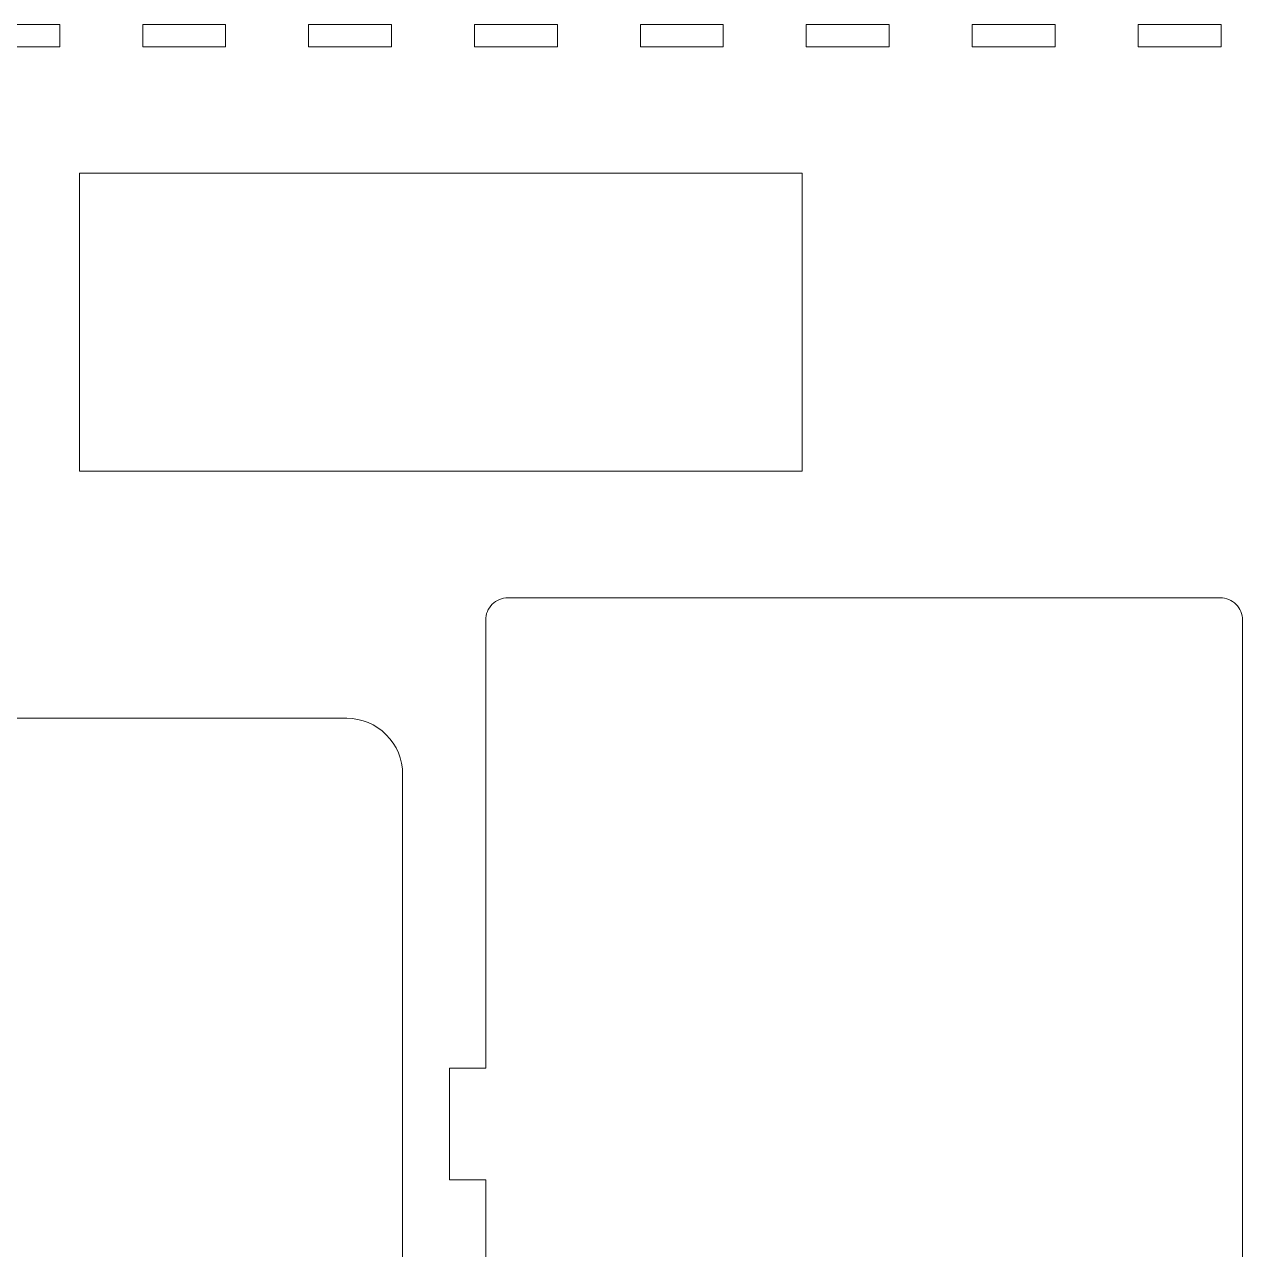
# Model space of a CAD drawing. Header units: millimetres. Extents: x 0 to 610, y 0 to 514.
# Drawn here: x 338.6 to 502.1, y 174.8 to 339.2 of the extents above; entities that cross this region are included whole.
import ezdxf

# ---------------------------------------------------------------- set-up
doc = ezdxf.new("R2010")
doc.units = ezdxf.units.MM
doc.header["$LTSCALE"] = 0.05
doc.layers.get('0').update_dxf_attribs({"plot": 0})
doc.layers.add('CUT', color=1, linetype='Continuous', lineweight=0)

# ---------------------------------------------------------------- blocks, each defined once
blk = doc.blocks.new('top')
for points in [[(201, -23.41), (201, -130.41, -0.414214), (193.5, -137.91), (-77.5, -137.91, -0.414214), (-85, -130.41), (-85, -23.41, -0.414214), (-77.5, -15.91), (193.5, -15.91, -0.414214)], [(-99.15, -154.09), (-194.75, -154.09, -0.414214), (-197.75, -151.09), (-197.75, -19.93, -0.414214), (-194.75, -16.93), (-99.15, -16.93, -0.414214), (-96.15, -19.93), (-96.15, -75.99), (-91.3, -75.99), (-91.3, -90.99), (-96.15, -90.99), (-96.15, -151.09, -0.414214)]]:
    blk.add_lwpolyline(points, format="xyb", close=True)
for points in [[(-41.61, -211.06), (-138.64, -211.06), (-138.64, -171.06), (-41.61, -171.06)], [(-194.86, -231), (-194.86, -228), (-183.73, -228), (-183.73, -231)], [(-172.59, -231), (-172.59, -228), (-161.46, -228), (-161.46, -231)], [(-139.19, -231), (-150.32, -231), (-150.32, -228), (-139.19, -228)], [(-128.05, -231), (-128.05, -228), (-116.92, -228), (-116.92, -231)], [(-105.78, -231), (-105.78, -228), (-94.65, -228), (-94.65, -231)], [(-83.51, -231), (-83.51, -228), (-72.38, -228), (-72.38, -231)], [(-50.11, -231), (-61.24, -231), (-61.24, -228), (-50.11, -228)], [(-38.97, -231), (-38.97, -228), (-27.84, -228), (-27.84, -231)]]:
    blk.add_lwpolyline(points, close=True)

msp = doc.modelspace()

# ---------------------------------------------------------------- block references
at = {"layer": 'CUT', "rotation": 180}
msp.add_blockref('top', (304.36, 108.17), dxfattribs=at)

doc.saveas('drawing.dxf')
